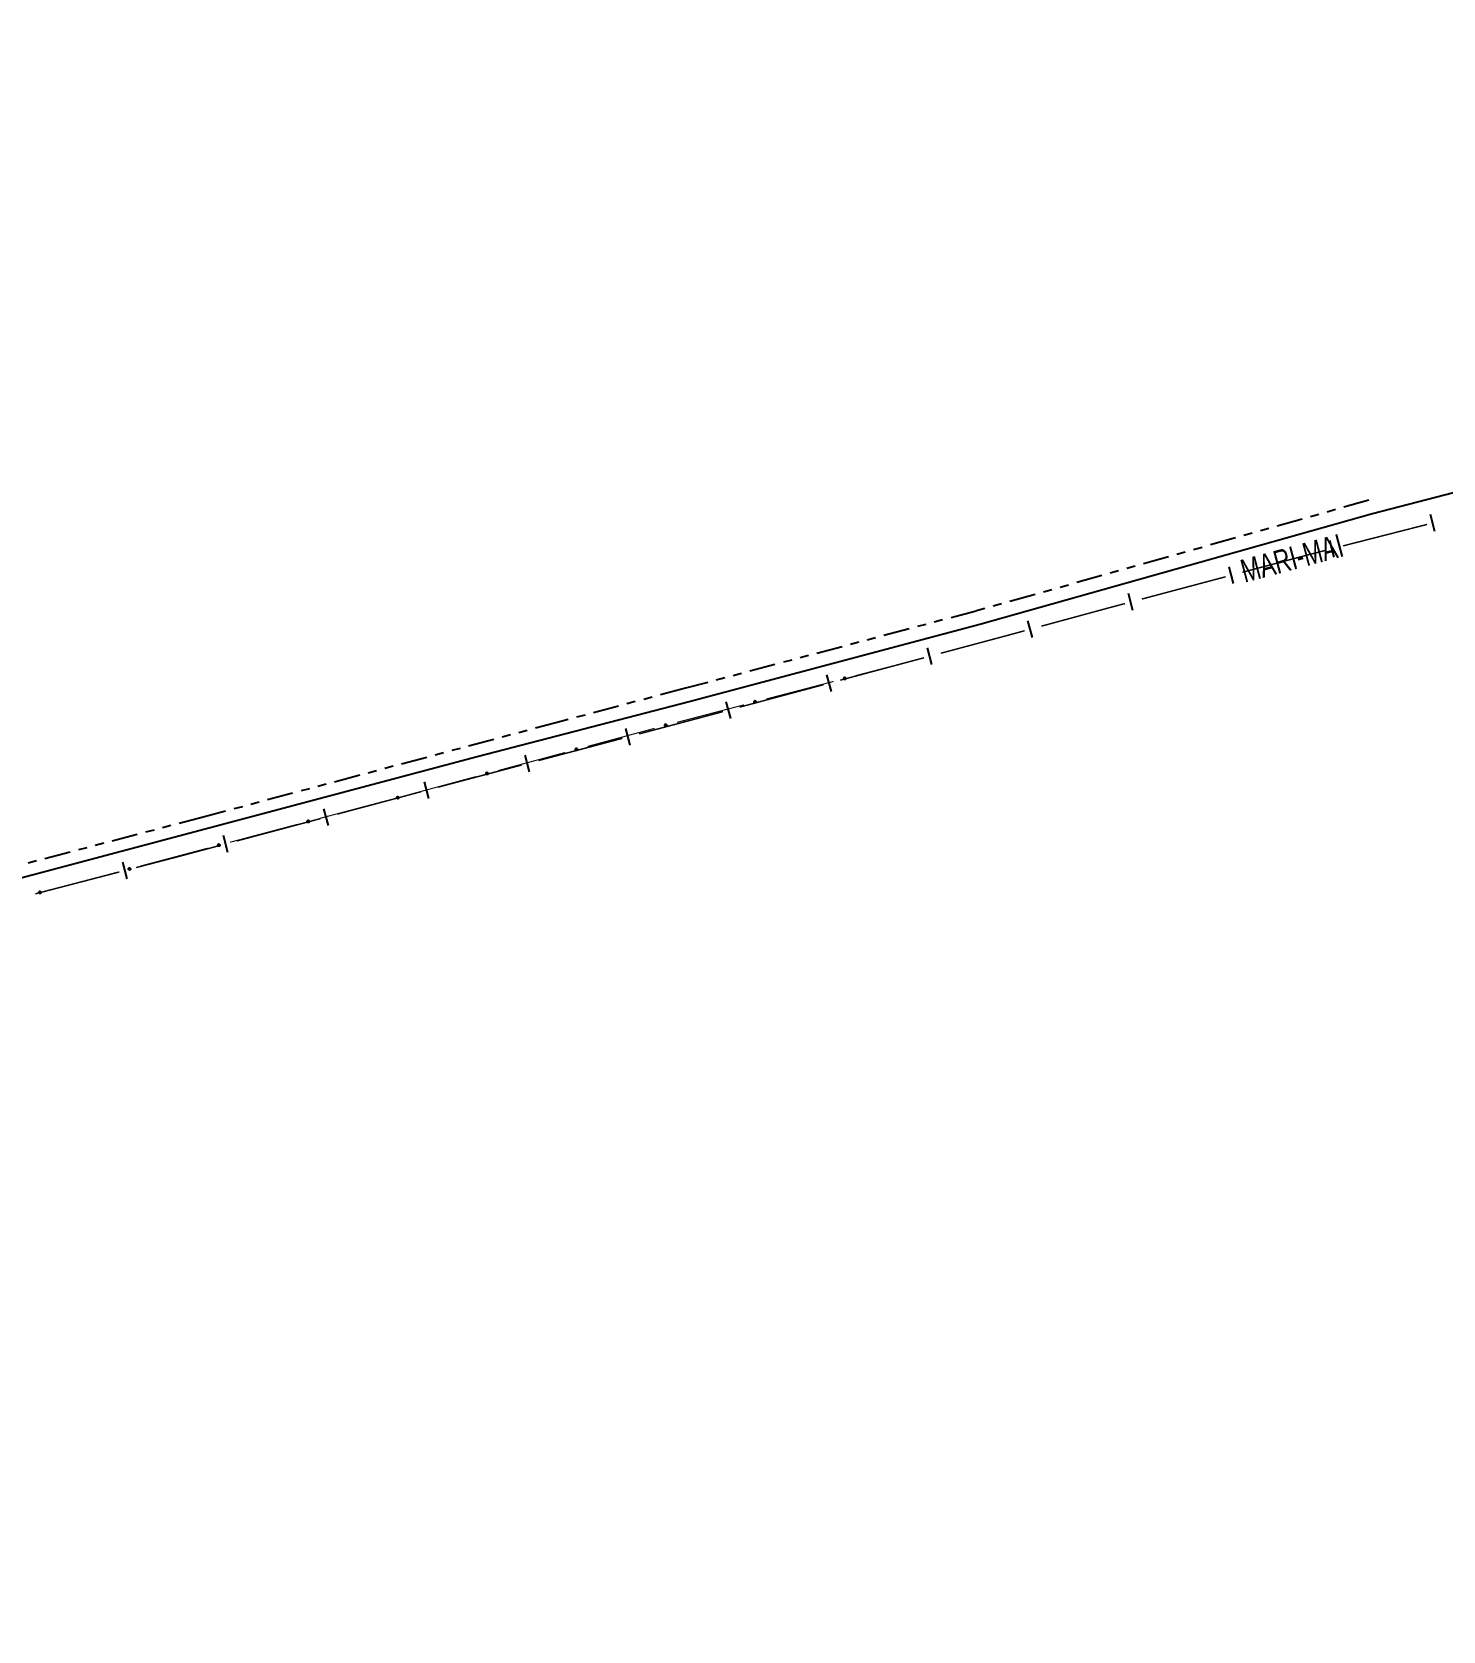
# Model space of a CAD drawing. Extents: x 208948 to 212966, y 4875285 to 4878160.
# Drawn here: x 212099 to 212343, y 4875880.1 to 4876156.6 of the extents above; entities that cross this region are included whole.
import ezdxf

# ---------------------------------------------------------------- set-up
doc = ezdxf.new("R2010")
doc.units = 0
doc.header["$LTSCALE"] = 1.5
doc.header["$MEASUREMENT"] = 0
doc.linetypes.add('TRACO_25', pattern=[8, 3, -1, 1, -1, 1, -1])
for name, color, linetype in [('LM-LIM-SETORES-BAIRROS', 7, 'CONTINUOUS'), ('SV-EIXO-ROD-ESTR', 7, 'CONTINUOUS'), ('SV-FX-DOM-EST', 20, 'CONTINUOUS'), ('SV-ROD-ESTADUAIS', 20, 'CONTINUOUS'), ('SV-TXT-ROD-EST', 7, 'CONTINUOUS')]:
    doc.layers.add(name, color=color, linetype=linetype)
doc.styles.add('ARIAL', font='ARIAL.SHX')

msp = doc.modelspace()

# ---------------------------------------------------------------- linework, layer by layer
at = {"layer": 'LM-LIM-SETORES-BAIRROS', "const_width": 0.25}
for points in [[(212325.706833, 4876067.726532), (212340.239925, 4876071.439916)], [(212308.296523, 4876063.157733), (212318.92663, 4876065.986306)], [(212318.92663, 4876065.986306), (212319.664073, 4876066.182532)], [(212319.664073, 4876066.182532), (212322.800214, 4876066.983855)], [(212290.901803, 4876058.52916), (212305.397403, 4876062.386304)], [(212285.104243, 4876056.983773), (212285.577538, 4876057.112422)], [(212285.577538, 4876057.112422), (212288.002683, 4876057.757731)], [(212273.524407, 4876053.83617), (212285.104243, 4876056.983773)], [(212256.143728, 4876049.155249), (212266.768989, 4876052.00197)], [(212266.768989, 4876052.00197), (212267.292523, 4876052.142235)], [(212267.292523, 4876052.142235), (212270.629448, 4876053.04927)], [(212238.756937, 4876044.496978), (212253.245929, 4876048.378871)], [(212221.370145, 4876039.838708), (212235.859138, 4876043.7206)], [(212203.975714, 4876035.209109), (212213.642111, 4876037.770511)], [(212213.642111, 4876037.770511), (212214.423971, 4876037.977688)], [(212214.423971, 4876037.977688), (212218.472347, 4876039.062329)], [(212186.576201, 4876030.598585), (212201.075795, 4876034.440688)], [(212169.176687, 4876025.988061), (212183.676282, 4876029.830164)], [(212151.786891, 4876021.341035), (212166.277674, 4876025.216237)], [(212134.397951, 4876016.690792), (212148.888734, 4876020.565994)], [(212124.093918, 4876013.935232), (212131.499794, 4876015.915751)], [(212116.996439, 4876012.0882), (212123.770804, 4876013.851146)], [(212123.770804, 4876013.851146), (212124.093918, 4876013.935232)], [(212099.576643, 4876007.554911), (212114.093139, 4876011.332652)]]:
    msp.add_lwpolyline(points, dxfattribs=at)
at = {"layer": 'LM-LIM-SETORES-BAIRROS'}
for points in [[(212341.580137, 4876070.234166), (212340.83746, 4876073.140784)], [(212324.140426, 4876065.778105), (212323.397749, 4876068.684723)], [(212306.749491, 4876061.193887), (212305.978062, 4876064.093007)], [(212289.35477, 4876056.565313), (212288.583342, 4876059.464434)], [(212271.987884, 4876051.864091), (212271.200984, 4876054.75905)], [(212254.600052, 4876047.188764), (212253.823673, 4876050.086563)], [(212237.21326, 4876042.530494), (212236.436882, 4876045.428292)], [(212219.826469, 4876037.872223), (212219.05009, 4876040.770021)], [(212202.426645, 4876033.246869), (212201.658225, 4876036.146788)], [(212185.027132, 4876028.636345), (212184.258711, 4876031.536264)], [(212167.631247, 4876024.025506), (212166.856206, 4876026.923662)], [(212150.242307, 4876019.375263), (212149.467266, 4876022.273419)], [(212132.853367, 4876014.72502), (212132.078326, 4876017.623176)], [(212115.43868, 4876010.132852), (212114.683132, 4876013.036151)]]:
    msp.add_lwpolyline(points, dxfattribs=at)
at = {"layer": 'SV-EIXO-ROD-ESTR', "const_width": 0.18}
for points in [[(212253.074167, 4876048.332852), (212241.464612, 4876045.296698)], [(212237.59476, 4876044.284647), (212225.985205, 4876041.248493)], [(212222.115354, 4876040.236442), (212210.505798, 4876037.200288)], [(212206.64011, 4876036.172575), (212195.055541, 4876033.04244)], [(212191.194018, 4876031.999061), (212179.609448, 4876028.868926)], [(212175.747925, 4876027.825547), (212164.163355, 4876024.695412)], [(212160.298681, 4876023.663795), (212148.701126, 4876020.58212)], [(212144.835274, 4876019.554895), (212133.237719, 4876016.473219)], [(212129.371868, 4876015.445994), (212117.774313, 4876012.364319)], [(212112.357904, 4876010.925083), (212102.300504, 4876008.294879)], [(212112.941998, 4876011.080287), (212112.357904, 4876010.925083)], [(212113.908461, 4876011.337094), (212112.941998, 4876011.080287)]]:
    msp.add_lwpolyline(points, dxfattribs=at)
at = {"layer": 'SV-EIXO-ROD-ESTR'}
for points in [[(212239.696544, 4876044.720527), (212239.672436, 4876044.677973), (212239.643015, 4876044.646329), (212239.61088, 4876044.627), (212239.578029, 4876044.617323), (212239.543306, 4876044.611209), (212239.506939, 4876044.612768), (212239.466958, 4876044.62344), (212239.4241, 4876044.647323), (212239.393666, 4876044.679593), (212239.37303, 4876044.710084), (212239.360967, 4876044.743757), (212239.355593, 4876044.777588), (212239.358462, 4876044.815312), (212239.369672, 4876044.855723), (212239.394731, 4876044.898236), (212239.423787, 4876044.929061), (212239.45536, 4876044.946941), (212239.48929, 4876044.958853), (212239.524814, 4876044.964671), (212239.560505, 4876044.962934), (212239.601172, 4876044.951574), (212239.642806, 4876044.926285), (212239.67388, 4876044.897656), (212239.692199, 4876044.866342), (212239.703175, 4876044.832673), (212239.709731, 4876044.797921), (212239.709685, 4876044.761298), (212239.696544, 4876044.720527)], [(212224.217137, 4876040.672322), (212224.193029, 4876040.629767), (212224.163608, 4876040.598124), (212224.131473, 4876040.578794), (212224.098622, 4876040.569118), (212224.0639, 4876040.563004), (212224.027532, 4876040.564563), (212223.987551, 4876040.575234), (212223.944694, 4876040.599118), (212223.914259, 4876040.631388), (212223.893623, 4876040.661879), (212223.88156, 4876040.695552), (212223.876186, 4876040.729383), (212223.879055, 4876040.767107), (212223.890265, 4876040.807518), (212223.915324, 4876040.850031), (212223.94438, 4876040.880856), (212223.975954, 4876040.898736), (212224.009884, 4876040.910648), (212224.045408, 4876040.916466), (212224.081098, 4876040.914729), (212224.121766, 4876040.903369), (212224.163399, 4876040.87808), (212224.194473, 4876040.849451), (212224.212792, 4876040.818137), (212224.223768, 4876040.784468), (212224.230324, 4876040.749716), (212224.230279, 4876040.713093), (212224.217137, 4876040.672322)], [(212208.73809, 4876036.625418), (212208.714328, 4876036.58267), (212208.685165, 4876036.550789), (212208.653187, 4876036.5312), (212208.620416, 4876036.521258), (212208.585744, 4876036.514862), (212208.549365, 4876036.516127), (212208.509299, 4876036.526474), (212208.46625, 4876036.55001), (212208.435554, 4876036.582031), (212208.414672, 4876036.612354), (212208.402337, 4876036.645929), (212208.396688, 4876036.679715), (212208.399251, 4876036.71746), (212208.410134, 4876036.757961), (212208.434847, 4876036.800676), (212208.463653, 4876036.831735), (212208.49508, 4876036.849871), (212208.528913, 4876036.862058), (212208.564388, 4876036.868163), (212208.600092, 4876036.866716), (212208.64085, 4876036.855685), (212208.682687, 4876036.830735), (212208.713992, 4876036.802358), (212208.732564, 4876036.771194), (212208.743813, 4876036.737615), (212208.75065, 4876036.702917), (212208.750901, 4876036.666295), (212208.73809, 4876036.625418)], [(212193.2922, 4876032.451959), (212193.268438, 4876032.409211), (212193.239274, 4876032.37733), (212193.207297, 4876032.357741), (212193.174526, 4876032.347798), (212193.139853, 4876032.341403), (212193.103474, 4876032.342667), (212193.063408, 4876032.353015), (212193.020359, 4876032.37655), (212192.989663, 4876032.408572), (212192.968781, 4876032.438895), (212192.956446, 4876032.47247), (212192.950798, 4876032.506256), (212192.953361, 4876032.544001), (212192.964243, 4876032.584502), (212192.988956, 4876032.627217), (212193.017762, 4876032.658276), (212193.04919, 4876032.676411), (212193.083022, 4876032.688598), (212193.118498, 4876032.694703), (212193.154201, 4876032.693256), (212193.194959, 4876032.682226), (212193.236796, 4876032.657275), (212193.268102, 4876032.628899), (212193.286674, 4876032.597734), (212193.297922, 4876032.564156), (212193.304759, 4876032.529458), (212193.305011, 4876032.492836), (212193.2922, 4876032.451959)], [(212177.846107, 4876028.278445), (212177.822345, 4876028.235697), (212177.793181, 4876028.203816), (212177.761204, 4876028.184227), (212177.728433, 4876028.174284), (212177.693761, 4876028.167889), (212177.657381, 4876028.169153), (212177.617315, 4876028.179501), (212177.574266, 4876028.203036), (212177.543571, 4876028.235058), (212177.522688, 4876028.265381), (212177.510353, 4876028.298956), (212177.504705, 4876028.332742), (212177.507268, 4876028.370487), (212177.51815, 4876028.410988), (212177.542864, 4876028.453703), (212177.571669, 4876028.484762), (212177.603097, 4876028.502898), (212177.636929, 4876028.515084), (212177.672405, 4876028.521189), (212177.708108, 4876028.519742), (212177.748867, 4876028.508712), (212177.790703, 4876028.483761), (212177.822009, 4876028.455385), (212177.840581, 4876028.42422), (212177.851829, 4876028.390642), (212177.858666, 4876028.355944), (212177.858918, 4876028.319322), (212177.846107, 4876028.278445)], [(212162.398738, 4876024.107917), (212162.374797, 4876024.065269), (212162.3455, 4876024.03351), (212162.313441, 4876024.014054), (212162.280629, 4876024.004249), (212162.245931, 4876023.997999), (212162.209557, 4876023.999415), (212162.169534, 4876024.00993), (212162.126584, 4876024.033645), (212162.096023, 4876024.065795), (212162.075267, 4876024.096205), (212162.063073, 4876024.129831), (212162.057565, 4876024.163641), (212162.060286, 4876024.201375), (212162.071338, 4876024.24183), (212162.09623, 4876024.284441), (212162.125165, 4876024.315379), (212162.156668, 4876024.333383), (212162.190551, 4876024.345429), (212162.226052, 4876024.351385), (212162.261749, 4876024.349789), (212162.302461, 4876024.338588), (212162.344193, 4876024.313463), (212162.37538, 4876024.284956), (212162.393821, 4876024.253714), (212162.404929, 4876024.220089), (212162.411621, 4876024.185363), (212162.411719, 4876024.14874), (212162.398738, 4876024.107917)], [(212146.935331, 4876019.999016), (212146.911391, 4876019.956368), (212146.882094, 4876019.924609), (212146.850035, 4876019.905154), (212146.817223, 4876019.895349), (212146.782524, 4876019.889098), (212146.746151, 4876019.890515), (212146.706128, 4876019.901029), (212146.663177, 4876019.924745), (212146.632616, 4876019.956895), (212146.611861, 4876019.987304), (212146.599666, 4876020.02093), (212146.594159, 4876020.05474), (212146.59688, 4876020.092474), (212146.607932, 4876020.132929), (212146.632823, 4876020.175541), (212146.661759, 4876020.206479), (212146.693262, 4876020.224483), (212146.727145, 4876020.236528), (212146.762646, 4876020.242485), (212146.798343, 4876020.240889), (212146.839054, 4876020.229688), (212146.880786, 4876020.204562), (212146.911973, 4876020.176055), (212146.930415, 4876020.144813), (212146.941522, 4876020.111188), (212146.948215, 4876020.076462), (212146.948313, 4876020.039839), (212146.935331, 4876019.999016)], [(212131.471925, 4876015.890116), (212131.447984, 4876015.847468), (212131.418688, 4876015.815709), (212131.386629, 4876015.796253), (212131.353816, 4876015.786448), (212131.319118, 4876015.780198), (212131.282744, 4876015.781614), (212131.242722, 4876015.792129), (212131.199771, 4876015.815844), (212131.16921, 4876015.847994), (212131.148454, 4876015.878404), (212131.13626, 4876015.91203), (212131.130753, 4876015.94584), (212131.133474, 4876015.983574), (212131.144525, 4876016.024029), (212131.169417, 4876016.06664), (212131.198352, 4876016.097578), (212131.229855, 4876016.115582), (212131.263738, 4876016.127628), (212131.299239, 4876016.133584), (212131.334936, 4876016.131988), (212131.375648, 4876016.120787), (212131.41738, 4876016.095662), (212131.448567, 4876016.067155), (212131.467008, 4876016.035913), (212131.478116, 4876016.002288), (212131.484808, 4876015.967562), (212131.484907, 4876015.930939), (212131.471925, 4876015.890116)], [(212116.008518, 4876011.781215), (212115.984578, 4876011.738567), (212115.955281, 4876011.706808), (212115.923222, 4876011.687353), (212115.89041, 4876011.677548), (212115.855711, 4876011.671297), (212115.819338, 4876011.672714), (212115.779315, 4876011.683228), (212115.736365, 4876011.706944), (212115.705803, 4876011.739094), (212115.685048, 4876011.769503), (212115.672854, 4876011.803129), (212115.667346, 4876011.836939), (212115.670067, 4876011.874673), (212115.681119, 4876011.915128), (212115.706011, 4876011.95774), (212115.734946, 4876011.988678), (212115.766449, 4876012.006682), (212115.800332, 4876012.018727), (212115.835833, 4876012.024684), (212115.87153, 4876012.023088), (212115.912242, 4876012.011887), (212115.953974, 4876011.986761), (212115.98516, 4876011.958254), (212116.003602, 4876011.927012), (212116.01471, 4876011.893387), (212116.021402, 4876011.858661), (212116.0215, 4876011.822038), (212116.008518, 4876011.781215)], [(212100.532434, 4876007.718712), (212100.508326, 4876007.676158), (212100.478905, 4876007.644514), (212100.44677, 4876007.625185), (212100.41392, 4876007.615509), (212100.379197, 4876007.609395), (212100.342829, 4876007.610954), (212100.302848, 4876007.621625), (212100.259991, 4876007.645509), (212100.229556, 4876007.677779), (212100.20892, 4876007.70827), (212100.196858, 4876007.741944), (212100.191483, 4876007.775775), (212100.194352, 4876007.813498), (212100.205563, 4876007.853909), (212100.230622, 4876007.896422), (212100.259678, 4876007.927247), (212100.291252, 4876007.945127), (212100.325182, 4876007.957039), (212100.360706, 4876007.962856), (212100.396396, 4876007.96112), (212100.437064, 4876007.94976), (212100.478697, 4876007.92447), (212100.509771, 4876007.895841), (212100.52809, 4876007.864527), (212100.539066, 4876007.830859), (212100.545622, 4876007.796107), (212100.545576, 4876007.759484), (212100.532434, 4876007.718712)]]:
    msp.add_lwpolyline(points, close=True, dxfattribs=at)
for points in [[(212239.67388, 4876044.897656), (212239.355593, 4876044.777588)], [(212239.642806, 4876044.926285), (212239.358462, 4876044.815312)], [(212239.692199, 4876044.866342), (212239.360967, 4876044.743757)], [(212239.679487, 4876044.881865), (212239.361073, 4876044.761922)], [(212239.65599, 4876044.91239), (212239.361337, 4876044.798662)], [(212239.618661, 4876044.936478), (212239.366882, 4876044.836783)], [(212239.695064, 4876044.849268), (212239.368038, 4876044.729893)], [(212239.601172, 4876044.951574), (212239.369672, 4876044.855723)], [(212239.703175, 4876044.832673), (212239.37303, 4876044.710084)], [(212239.703066, 4876044.813279), (212239.388611, 4876044.694372)], [(212239.576113, 4876044.953559), (212239.389589, 4876044.879392)], [(212239.709731, 4876044.797921), (212239.393666, 4876044.679593)], [(212239.560505, 4876044.962934), (212239.394731, 4876044.898236)], [(212239.705096, 4876044.77855), (212239.413429, 4876044.664191)], [(212239.538622, 4876044.96209), (212239.415342, 4876044.915745)], [(212239.524814, 4876044.964671), (212239.423787, 4876044.929061)], [(212239.709685, 4876044.761298), (212239.4241, 4876044.647323)], [(212239.701846, 4876044.74244), (212239.448463, 4876044.638093)], [(212239.696544, 4876044.720527), (212239.466958, 4876044.62344)], [(212239.68247, 4876044.697881), (212239.493996, 4876044.620383)], [(212239.672436, 4876044.677973), (212239.506939, 4876044.612768)], [(212239.655742, 4876044.659862), (212239.533437, 4876044.615183)], [(212239.643015, 4876044.646329), (212239.543306, 4876044.611209)], [(212224.194473, 4876040.849451), (212223.876186, 4876040.729383)], [(212224.163399, 4876040.87808), (212223.879055, 4876040.767107)], [(212224.212792, 4876040.818137), (212223.88156, 4876040.695552)], [(212224.200081, 4876040.83366), (212223.881666, 4876040.713717)], [(212224.176583, 4876040.864185), (212223.881931, 4876040.750457)], [(212224.139254, 4876040.888273), (212223.887476, 4876040.788577)], [(212224.215658, 4876040.801063), (212223.888632, 4876040.681688)], [(212224.121766, 4876040.903369), (212223.890265, 4876040.807518)], [(212224.223768, 4876040.784468), (212223.893623, 4876040.661879)], [(212224.223659, 4876040.765074), (212223.909205, 4876040.646167)], [(212224.096706, 4876040.905354), (212223.910182, 4876040.831186)], [(212224.230324, 4876040.749716), (212223.914259, 4876040.631388)], [(212224.081098, 4876040.914729), (212223.915324, 4876040.850031)], [(212224.225689, 4876040.730345), (212223.934022, 4876040.615986)], [(212224.059215, 4876040.913885), (212223.935935, 4876040.86754)], [(212224.045408, 4876040.916466), (212223.94438, 4876040.880856)], [(212224.230279, 4876040.713093), (212223.944694, 4876040.599118)], [(212224.222439, 4876040.694234), (212223.969056, 4876040.589888)], [(212224.217137, 4876040.672322), (212223.987551, 4876040.575234)], [(212224.203063, 4876040.649676), (212224.01459, 4876040.572177)], [(212224.193029, 4876040.629767), (212224.027532, 4876040.564563)], [(212224.176335, 4876040.611657), (212224.054031, 4876040.566978)], [(212224.163608, 4876040.598124), (212224.0639, 4876040.563004)], [(212208.713992, 4876036.802358), (212208.396688, 4876036.679715)], [(212208.682687, 4876036.830735), (212208.399251, 4876036.71746)], [(212208.695983, 4876036.816947), (212208.402262, 4876036.700834)], [(212208.719727, 4876036.786613), (212208.402295, 4876036.664093)], [(212208.732564, 4876036.771194), (212208.402337, 4876036.645929)], [(212208.658461, 4876036.840732), (212208.407498, 4876036.738999)], [(212208.735568, 4876036.754143), (212208.40952, 4876036.632123)], [(212208.64085, 4876036.855685), (212208.410134, 4876036.757961)], [(212208.743813, 4876036.737615), (212208.414672, 4876036.612354)], [(212208.615775, 4876036.857467), (212208.429859, 4876036.781791)], [(212208.743861, 4876036.718221), (212208.43038, 4876036.596769)], [(212208.600092, 4876036.866716), (212208.434847, 4876036.800676)], [(212208.75065, 4876036.702917), (212208.435554, 4876036.582031)], [(212208.578216, 4876036.865694), (212208.455316, 4876036.818352)], [(212208.746173, 4876036.683509), (212208.455442, 4876036.566791)], [(212208.564388, 4876036.868163), (212208.463653, 4876036.831735)], [(212208.750901, 4876036.666295), (212208.46625, 4876036.55001)], [(212208.743215, 4876036.647374), (212208.490686, 4876036.540977)], [(212208.73809, 4876036.625418), (212208.509299, 4876036.526474)], [(212208.724201, 4876036.602659), (212208.536362, 4876036.523636)], [(212208.714328, 4876036.58267), (212208.549365, 4876036.516127)], [(212208.697782, 4876036.564425), (212208.575843, 4876036.518756)], [(212208.685165, 4876036.550789), (212208.585744, 4876036.514862)], [(212193.268102, 4876032.628899), (212192.950798, 4876032.506256)], [(212193.236796, 4876032.657275), (212192.953361, 4876032.544001)], [(212193.250092, 4876032.643488), (212192.956371, 4876032.527375)], [(212193.273837, 4876032.613154), (212192.956404, 4876032.490634)], [(212193.286674, 4876032.597734), (212192.956446, 4876032.47247)], [(212193.21257, 4876032.667272), (212192.961607, 4876032.56554)], [(212193.289677, 4876032.580684), (212192.963629, 4876032.458663)], [(212193.194959, 4876032.682226), (212192.964243, 4876032.584502)], [(212193.297922, 4876032.564156), (212192.968781, 4876032.438895)], [(212193.169885, 4876032.684008), (212192.983968, 4876032.608331)], [(212193.29797, 4876032.544761), (212192.98449, 4876032.42331)], [(212193.154201, 4876032.693256), (212192.988956, 4876032.627217)], [(212193.304759, 4876032.529458), (212192.989663, 4876032.408572)], [(212193.132325, 4876032.692234), (212193.009425, 4876032.644892)], [(212193.300282, 4876032.51005), (212193.009551, 4876032.393331)], [(212193.118498, 4876032.694703), (212193.017762, 4876032.658276)], [(212193.305011, 4876032.492836), (212193.020359, 4876032.37655)], [(212193.297324, 4876032.473914), (212193.044795, 4876032.367518)], [(212193.2922, 4876032.451959), (212193.063408, 4876032.353015)], [(212193.27831, 4876032.4292), (212193.090471, 4876032.350177)], [(212193.268438, 4876032.409211), (212193.103474, 4876032.342667)], [(212193.251891, 4876032.390965), (212193.129953, 4876032.345297)], [(212193.239274, 4876032.37733), (212193.139853, 4876032.341403)], [(212177.822009, 4876028.455385), (212177.504705, 4876028.332742)], [(212177.790703, 4876028.483761), (212177.507268, 4876028.370487)], [(212177.804, 4876028.469974), (212177.510278, 4876028.353861)], [(212177.827744, 4876028.43964), (212177.510312, 4876028.31712)], [(212177.840581, 4876028.42422), (212177.510353, 4876028.298956)], [(212177.766477, 4876028.493758), (212177.515514, 4876028.392026)], [(212177.843584, 4876028.40717), (212177.517537, 4876028.285149)], [(212177.748867, 4876028.508712), (212177.51815, 4876028.410988)], [(212177.851829, 4876028.390642), (212177.522688, 4876028.265381)], [(212177.723792, 4876028.510494), (212177.537875, 4876028.434817)], [(212177.851877, 4876028.371247), (212177.538397, 4876028.249796)], [(212177.708108, 4876028.519742), (212177.542864, 4876028.453703)], [(212177.858666, 4876028.355944), (212177.543571, 4876028.235058)], [(212177.686233, 4876028.51872), (212177.563333, 4876028.471378)], [(212177.854189, 4876028.336536), (212177.563458, 4876028.219817)], [(212177.672405, 4876028.521189), (212177.571669, 4876028.484762)], [(212177.858918, 4876028.319322), (212177.574266, 4876028.203036)], [(212177.851232, 4876028.3004), (212177.598702, 4876028.194004)], [(212177.846107, 4876028.278445), (212177.617315, 4876028.179501)], [(212177.832217, 4876028.255686), (212177.644378, 4876028.176663)], [(212177.822345, 4876028.235697), (212177.657381, 4876028.169153)], [(212177.805798, 4876028.217451), (212177.68386, 4876028.171783)], [(212177.793181, 4876028.203816), (212177.693761, 4876028.167889)], [(212162.37538, 4876024.284956), (212162.057565, 4876024.163641)], [(212162.344193, 4876024.313463), (212162.060286, 4876024.201375)], [(212162.393821, 4876024.253714), (212162.063073, 4876024.129831)], [(212162.381049, 4876024.269187), (212162.063107, 4876024.147995)], [(212162.357431, 4876024.29962), (212162.063227, 4876024.184736)], [(212162.320009, 4876024.323561), (212162.068623, 4876024.222879)], [(212162.396753, 4876024.236651), (212162.070198, 4876024.115995)], [(212162.302461, 4876024.338588), (212162.071338, 4876024.24183)], [(212162.404929, 4876024.220089), (212162.075267, 4876024.096205)], [(212162.404896, 4876024.200694), (212162.09091, 4876024.080554)], [(212162.277394, 4876024.340475), (212162.091162, 4876024.265576)], [(212162.411621, 4876024.185363), (212162.096023, 4876024.065795)], [(212162.261749, 4876024.349789), (212162.09623, 4876024.284441)], [(212162.407062, 4876024.165973), (212162.115846, 4876024.050471)], [(212162.239869, 4876024.348858), (212162.116773, 4876024.302031)], [(212162.226052, 4876024.351385), (212162.125165, 4876024.315379)], [(212162.411719, 4876024.14874), (212162.126584, 4876024.033645)], [(212162.403954, 4876024.12985), (212162.150982, 4876024.024511)], [(212162.398738, 4876024.107917), (212162.169534, 4876024.00993)], [(212162.384753, 4876024.085216), (212162.196585, 4876024.006979)], [(212162.374797, 4876024.065269), (212162.209557, 4876023.999415)], [(212162.358175, 4876024.047092), (212162.236046, 4876024.001934)], [(212162.3455, 4876024.03351), (212162.245931, 4876023.997999)], [(212146.911973, 4876020.176055), (212146.594159, 4876020.05474)], [(212146.880786, 4876020.204562), (212146.59688, 4876020.092474)], [(212146.930415, 4876020.144813), (212146.599666, 4876020.02093)], [(212146.917642, 4876020.160286), (212146.599701, 4876020.039095)], [(212146.894025, 4876020.19072), (212146.599821, 4876020.075836)], [(212146.856602, 4876020.214661), (212146.605217, 4876020.113978)], [(212146.933347, 4876020.127751), (212146.606792, 4876020.007094)], [(212146.839054, 4876020.229688), (212146.607932, 4876020.132929)], [(212146.941522, 4876020.111188), (212146.611861, 4876019.987304)], [(212146.941489, 4876020.091794), (212146.627504, 4876019.971654)], [(212146.813987, 4876020.231575), (212146.627756, 4876020.156676)], [(212146.948215, 4876020.076462), (212146.632616, 4876019.956895)], [(212146.798343, 4876020.240889), (212146.632823, 4876020.175541)], [(212146.943656, 4876020.057073), (212146.65244, 4876019.941571)], [(212146.776463, 4876020.239958), (212146.653366, 4876020.19313)], [(212146.762646, 4876020.242485), (212146.661759, 4876020.206479)], [(212146.948313, 4876020.039839), (212146.663177, 4876019.924745)], [(212146.940548, 4876020.02095), (212146.687576, 4876019.91561)], [(212146.935331, 4876019.999016), (212146.706128, 4876019.901029)], [(212146.921347, 4876019.976315), (212146.733179, 4876019.898078)], [(212146.911391, 4876019.956368), (212146.746151, 4876019.890515)], [(212146.894768, 4876019.938192), (212146.77264, 4876019.893033)], [(212146.882094, 4876019.924609), (212146.782524, 4876019.889098)], [(212131.448567, 4876016.067155), (212131.130753, 4876015.94584)], [(212131.41738, 4876016.095662), (212131.133474, 4876015.983574)], [(212131.467008, 4876016.035913), (212131.13626, 4876015.91203)], [(212131.454236, 4876016.051386), (212131.136294, 4876015.930194)], [(212131.430619, 4876016.081819), (212131.136415, 4876015.966935)], [(212131.393196, 4876016.10576), (212131.14181, 4876016.005078)], [(212131.469941, 4876016.01885), (212131.143386, 4876015.898194)], [(212131.375648, 4876016.120787), (212131.144525, 4876016.024029)], [(212131.478116, 4876016.002288), (212131.148454, 4876015.878404)], [(212131.478083, 4876015.982893), (212131.164098, 4876015.862753)], [(212131.350581, 4876016.122674), (212131.16435, 4876016.047775)], [(212131.484808, 4876015.967562), (212131.16921, 4876015.847994)], [(212131.334936, 4876016.131988), (212131.169417, 4876016.06664)], [(212131.48025, 4876015.948172), (212131.189034, 4876015.83267)], [(212131.313057, 4876016.131057), (212131.18996, 4876016.08423)], [(212131.299239, 4876016.133584), (212131.198352, 4876016.097578)], [(212131.484907, 4876015.930939), (212131.199771, 4876015.815844)], [(212131.477141, 4876015.912049), (212131.224169, 4876015.80671)], [(212131.471925, 4876015.890116), (212131.242722, 4876015.792129)], [(212131.45794, 4876015.867415), (212131.269772, 4876015.789178)], [(212131.447984, 4876015.847468), (212131.282744, 4876015.781614)], [(212131.431362, 4876015.829291), (212131.309233, 4876015.784133)], [(212131.418688, 4876015.815709), (212131.319118, 4876015.780198)], [(212115.98516, 4876011.958254), (212115.667346, 4876011.836939)], [(212115.953974, 4876011.986761), (212115.670067, 4876011.874673)], [(212116.003602, 4876011.927012), (212115.672854, 4876011.803129)], [(212115.99083, 4876011.942485), (212115.672888, 4876011.821294)], [(212115.967212, 4876011.972919), (212115.673008, 4876011.858035)], [(212115.92979, 4876011.99686), (212115.678404, 4876011.896177)], [(212116.006534, 4876011.90995), (212115.679979, 4876011.789293)], [(212115.912242, 4876012.011887), (212115.681119, 4876011.915128)], [(212116.01471, 4876011.893387), (212115.685048, 4876011.769503)], [(212116.014677, 4876011.873993), (212115.700691, 4876011.753853)], [(212115.887175, 4876012.013774), (212115.700943, 4876011.938875)], [(212116.021402, 4876011.858661), (212115.705803, 4876011.739094)], [(212115.87153, 4876012.023088), (212115.706011, 4876011.95774)], [(212116.016843, 4876011.839272), (212115.725627, 4876011.72377)], [(212115.84965, 4876012.022157), (212115.726553, 4876011.975329)], [(212115.835833, 4876012.024684), (212115.734946, 4876011.988678)], [(212116.0215, 4876011.822038), (212115.736365, 4876011.706944)], [(212116.013735, 4876011.803149), (212115.760763, 4876011.697809)], [(212116.008518, 4876011.781215), (212115.779315, 4876011.683228)], [(212115.994534, 4876011.758514), (212115.806366, 4876011.680277)], [(212115.984578, 4876011.738567), (212115.819338, 4876011.672714)], [(212115.967955, 4876011.720391), (212115.845827, 4876011.675232)], [(212115.955281, 4876011.706808), (212115.855711, 4876011.671297)], [(212100.509771, 4876007.895841), (212100.191483, 4876007.775775)], [(212100.478697, 4876007.92447), (212100.194352, 4876007.813498)], [(212100.52809, 4876007.864527), (212100.196858, 4876007.741944)], [(212100.515378, 4876007.88005), (212100.196963, 4876007.760108)], [(212100.491881, 4876007.910576), (212100.197228, 4876007.796848)], [(212100.454552, 4876007.934664), (212100.202773, 4876007.834969)], [(212100.530955, 4876007.847453), (212100.203929, 4876007.72808)], [(212100.437064, 4876007.94976), (212100.205563, 4876007.853909)], [(212100.539066, 4876007.830859), (212100.20892, 4876007.70827)], [(212100.538957, 4876007.811464), (212100.224502, 4876007.692558)], [(212100.412004, 4876007.951745), (212100.22548, 4876007.877578)], [(212100.545622, 4876007.796107), (212100.229556, 4876007.677779)], [(212100.396396, 4876007.96112), (212100.230622, 4876007.896422)], [(212100.540987, 4876007.776735), (212100.24932, 4876007.662377)], [(212100.374513, 4876007.960275), (212100.251233, 4876007.913931)], [(212100.360706, 4876007.962856), (212100.259678, 4876007.927247)], [(212100.545576, 4876007.759484), (212100.259991, 4876007.645509)], [(212100.537737, 4876007.740625), (212100.284353, 4876007.636279)], [(212100.532434, 4876007.718712), (212100.302848, 4876007.621625)], [(212100.518361, 4876007.696066), (212100.329887, 4876007.618568)], [(212100.508326, 4876007.676158), (212100.342829, 4876007.610954)], [(212100.491633, 4876007.658047), (212100.369328, 4876007.613368)], [(212100.478905, 4876007.644514), (212100.379197, 4876007.609395)]]:
    msp.add_lwpolyline(points, dxfattribs=at)
at = {"layer": 'SV-FX-DOM-EST', "linetype": 'TRACO_25'}
msp.add_polyline3d([(212330.183136, 4876075.619695, 12.700837), (212262.255364, 4876056.459324, 12.660584), (212212.014011, 4876043.099113, 12.660584), (212190.427868, 4876037.358914, 11.986353), (212128.796986, 4876020.866472, 11.700991), (212065.8017, 4876004.303632, 11.720952), (211987.827557, 4875983.640096, 11.720952), (211907.29355, 4875962.716498, 12.100226), (211824.239788, 4875940.712733, 12.100226), (211728.786966, 4875915.348395, 11.221908), (211652.592632, 4875895.584995, 10.603093), (211593.560134, 4875880.056116, 10.603093)], dxfattribs=at)
at = {"layer": 'SV-ROD-ESTADUAIS', "linetype": 'Continuous'}
msp.add_polyline3d([(211769.02429, 4875923.389878, 11.501373), (211846.938457, 4875943.893393, 12.000418), (211937.771643, 4875967.897503, 12.060303), (211948.171754, 4875970.709438, 12.060303), (211953.204744, 4875972.043012, 12.060303), (212001.446844, 4875984.900408, 11.900608), (212093.61991, 4876009.404598, 11.92057), (212175.973712, 4876031.328346, 11.860685), (212212.620506, 4876040.818376, 12.660584), (212262.878989, 4876054.183141, 12.660584), (212330.799958, 4876073.341863, 13.385131), (212394.806438, 4876089.956455, 13.938604), (212441.178697, 4876102.107743, 14.139867), (212487.14863, 4876114.208416, 14.884541), (212550.029358, 4876130.776917, 15.055614), (212567.20183, 4876135.183814, 15.07574), (212571.584678, 4876138.993149, 15.07574), (212573.287744, 4876144.793979, 15.055614), (212572.325499, 4876150.058226, 15.015361), (212569.505356, 4876153.426412, 14.954983), (212534.710453, 4876189.749799, 14.542393), (212487.980978, 4876238.846086, 14.129804), (212463.427343, 4876266.514195, 13.536078), (212432.536475, 4876299.062063, 12.9021)], dxfattribs=at)

# ---------------------------------------------------------------- texts
at = {"layer": 'SV-TXT-ROD-EST', "style": 'ARIAL', "width": 0.7}
msp.add_text('MARI-MAI', height=4, rotation=15, dxfattribs=at).set_placement((212308.665758, 4876061.337263))

doc.saveas('drawing.dxf')
